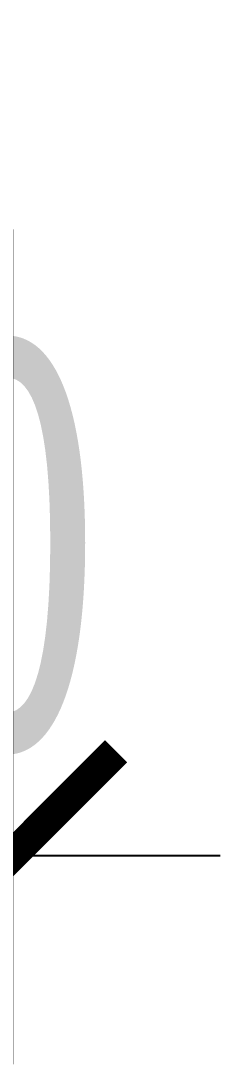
# Model space of a CAD drawing. Header units: millimetres. Extents: x 51249 to 2766742, y -599687 to -1280.
# Drawn here: x 51600.25 to 51609.97, y -120457.51 to -120407.51 of the extents above; entities that cross this region are included whole.
import ezdxf

# ---------------------------------------------------------------- set-up
doc = ezdxf.new("R2010")
doc.units = ezdxf.units.MM
doc.header["$LTSCALE"] = 10
doc.header["$PDMODE"] = 3
doc.layers.add('D-Detail(节点图层)', color=134, linetype='Continuous')
doc.styles.add('DIM', font='SimSun.ttf', dxfattribs={"width": 0.7})
doc.dimstyles.new('10', dxfattribs={"dimscale": 10, "dimtxt": 2, "dimasz": 1, "dimexe": 1, "dimexo": 1, "dimgap": 0.5, "dimtad": 1, "dimdec": 0, "dimzin": 0, "dimdsep": 46, "dimtxsty": 'DIM', "dimblk": 'ARCHTICK', "dimcen": 0, "dimclrd": 5, "dimclre": 5, "dimclrt": 35, "dimadec": 0, "dimazin": 0, "dimtfac": 0.5, "dimtdec": 0, "dimtix": 1, "dimtmove": 2, "dimatfit": 2, "dimldrblk": 'A', "dimfxl": 0, "dimtolj": 1, "dimtzin": 0, "dimlwd": -1, "dimlwe": -1, "dimarcsym": 0})

# ---------------------------------------------------------------- blocks, each defined once
blk = doc.blocks.new('_ArchTick')
at = {"color": 0, "linetype": 'ByBlock', "const_width": 0.15}
blk.add_lwpolyline([(-0.5, -0.5), (0.5, 0.5)], dxfattribs=at)
blk = doc.blocks.new('*D1103')
at = {"layer": 'D-Detail(节点图层)', "color": 5, "ltscale": 0.15}
for p, q in [((51589.83135850396, -120417.5130533114), (51589.83135850396, -120457.5130439981)), ((51599.83135850396, -120417.5130533114), (51599.83135850396, -120457.5130439981)), ((51589.83135850396, -120447.5130439981), (51579.83135850396, -120447.5130439981)), ((51589.83135850396, -120447.5130439981), (51599.83135850396, -120447.5130439981)), ((51599.83135850396, -120447.5130439981), (51609.83135850396, -120447.5130439981))]:
    blk.add_line(p, q, dxfattribs=at)
at = {"layer": 'Defpoints', "color": 0, "ltscale": 0.15}
for p in [(51589.83135850396, -120407.5130533114), (51599.83135850396, -120407.5130533114), (51599.83135850396, -120447.5130439981)]:
    blk.add_point(p, dxfattribs=at)
at = {"layer": 'D-Detail(节点图层)', "color": 5, "ltscale": 0.15, "xscale": 10, "yscale": 10, "zscale": 10}
blk.add_blockref('_ArchTick', (51589.83135850396, -120447.5130439981), dxfattribs=at)
at = {"layer": 'D-Detail(节点图层)', "color": 5, "ltscale": 0.15, "xscale": 10, "yscale": 10, "zscale": 10, "rotation": 180}
blk.add_blockref('_ArchTick', (51599.83135850396, -120447.5130439981), dxfattribs=at)
at = {"layer": 'D-Detail(节点图层)', "color": 35, "ltscale": 0.15, "insert": (51594.83135850396, -120432.5130439981), "char_height": 20, "attachment_point": 5, "style": 'DIM'}
blk.add_mtext('\\A1;10', dxfattribs=at)
blk = doc.blocks.new('A')
for p, q in [((-1.435067392276324, 1.147654099946521), (-1.089590771724033, 1.437450103912852)), ((-1.089590771724033, 1.437450103912852), (0, 0)), ((-1.435067392276324, 1.147654099946521), (-0.3688396396728422, 0)), ((-0.3688396396728422, 3.637978807091713e-12), (-2.127066897330224, 0)), ((-1.435067392276324, -1.147654099946521), (-0.3688396396728422, 0)), ((-1.089590771724033, -1.437450103912852), (0, 0)), ((-1.435067392276324, -1.147654099946521), (-1.089590771724033, -1.437450103912852))]:
    blk.add_line(p, q)
for points in [[(-1.435067392276324, 1.147654099946521), (-1.089590771724033, 1.437450103912852), (-0.3688396396728422, 0), (0, 0)], [(-1.435067392276324, -1.147654099946521), (-1.089590771724033, -1.437450103912852), (-0.3688396396728422, 0), (0, 0)]]:
    blk.add_solid(points)

msp = doc.modelspace()

# ---------------------------------------------------------------- dimensions: what is measured, and where the dimension line sits
at = {"layer": 'D-Detail(节点图层)', "color": 251, "ltscale": 0.15}
dim = msp.add_aligned_dim(p1=(51589.83135850396, -120407.5130533114), p2=(51599.83135850396, -120407.5130533114), distance=-39.999990686701494, dimstyle='10', dxfattribs=at)
dim.commit()
dim.dimension.update_dxf_attribs({"geometry": '*D1103', "text_midpoint": (51594.83135850396, -120432.5130439981)})

doc.saveas('drawing.dxf')
